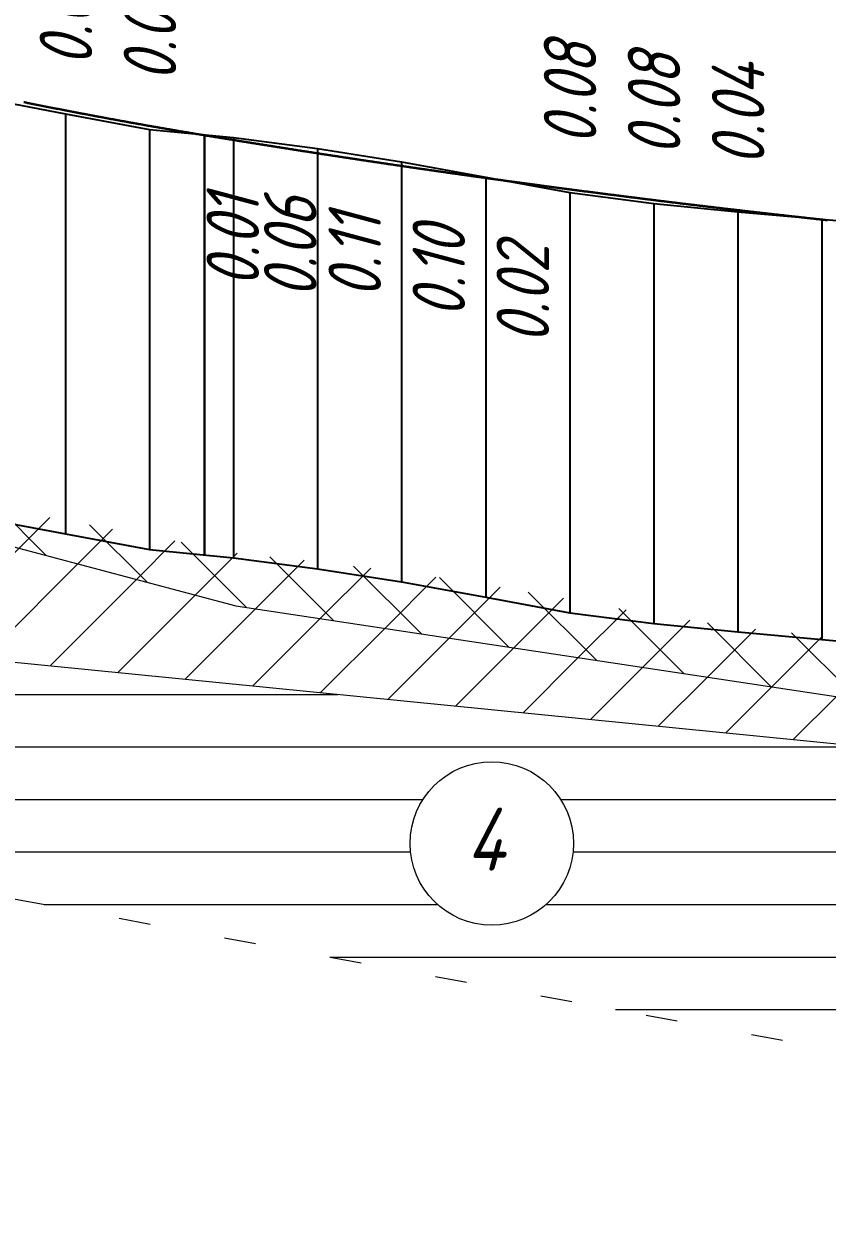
# Model space of a CAD drawing. Extents: x 2172 to 5772, y -842 to -248.
# Drawn here: x 5206.6 to 5244.9, y -465.8 to -409.2 of the extents above; entities that cross this region are included whole.
import ezdxf

# ---------------------------------------------------------------- set-up
doc = ezdxf.new("R2010")
doc.units = 0
doc.header["$MEASUREMENT"] = 0
doc.linetypes.add('CONTI', pattern=[0])
doc.linetypes.add('STROT', pattern=[1.7, 0.5, -1.2])
doc.layers.add('геология', color=7, linetype='CONTINUOUS', lineweight=20)
doc.layers.add('КРАСНЫЙ_ПРОФИЛЬ', color=1, linetype='CONTINUOUS', lineweight=30)
doc.layers.add('РАБОЧИЕ_ОТМЕТКИ', color=1, linetype='CONTINUOUS')
doc.layers.add('ЧЕРНЫЙ_ПРОФИЛЬ', color=7, linetype='CONTINUOUS')
doc.styles.add('ГОСТ', font='gost.TTF', dxfattribs={"oblique": 15, "height": 1})

msp = doc.modelspace()

# ---------------------------------------------------------------- hatches: boundary and pattern name
at = {"layer": 'геология', "linetype": 'Continuous'}
h = msp.add_hatch(dxfattribs=at)
h.set_pattern_fill('ANSI37', color=1, scale=20, style=0)
h.set_pattern_definition([(45, (2171.596, -898.5895), (-1.767767, 1.767767), []), (135, (2171.596, -898.5895), (-1.767767, -1.767767), [])])
edge = h.paths.add_edge_path()
edge.add_line((5058.397, -409.789), (5040.596, -408.31))
edge.add_line((5040.596, -408.31), (5036.596, -408.29))
edge.add_line((5036.596, -408.29), (5032.596, -408.13))
edge.add_line((5032.596, -408.13), (5028.596, -407.8))
edge.add_line((5028.596, -407.8), (5024.596, -407.55))
edge.add_line((5024.596, -407.55), (5020.596, -407.35))
edge.add_line((5020.596, -407.35), (5016.596, -407.16))
edge.add_line((5016.596, -407.16), (5012.596, -406.98))
edge.add_line((5012.596, -406.98), (5010.635, -406.999))
edge.add_line((5010.635, -406.999), (5010.635, -419.009))
edge.add_line((5010.635, -419.009), (5057.492, -411.971))
edge.add_arc((5061.369, -412.3), 3.89, 139.8176, 175.1544, ccw=False)
edge = h.paths.add_edge_path()
edge.add_line((5068.178, -404.573), (5064.596, -405.37))
edge.add_line((5064.596, -405.37), (5060.596, -406.22))
edge.add_line((5060.596, -406.22), (5056.596, -406.97))
edge.add_line((5056.596, -406.97), (5052.596, -407.65))
edge.add_line((5052.596, -407.65), (5048.596, -407.98))
edge.add_line((5048.596, -407.98), (5044.596, -408.14))
edge.add_line((5044.596, -408.14), (5040.596, -408.31))
edge.add_line((5040.596, -408.31), (5058.397, -409.789))
edge.add_arc((5061.369, -412.3), 3.89, 30.6771, 139.8176, ccw=False)
edge.add_line((5064.715, -410.315), (5067.164, -410.518))
edge.add_line((5067.164, -410.518), (5068.178, -410.366))
edge.add_line((5068.178, -410.366), (5068.178, -404.573))
edge = h.paths.add_edge_path()
edge.add_line((5096.596, -404.172), (5096.596, -404.13))
edge.add_line((5096.596, -404.13), (5092.596, -403.4))
edge.add_line((5092.596, -403.4), (5088.596, -402.99))
edge.add_line((5088.596, -402.99), (5084.596, -402.72))
edge.add_line((5084.596, -402.72), (5080.596, -402.76))
edge.add_line((5080.596, -402.76), (5076.596, -403.1))
edge.add_line((5076.596, -403.1), (5072.596, -403.7))
edge.add_line((5072.596, -403.7), (5069.178, -404.366))
edge.add_line((5069.178, -404.366), (5070.178, -404.366))
edge.add_line((5070.178, -404.366), (5070.178, -410.366))
edge.add_line((5070.178, -410.366), (5084.647, -410.034))
edge.add_line((5084.647, -410.034), (5096.838, -410.763))
edge.add_arc((5098.78, -407.392), 3.89, 180, 240.0455, ccw=False)
edge.add_arc((5098.78, -407.392), 3.89, 124.1536, 180, ccw=False)
edge = h.paths.add_edge_path()
edge.add_line((5120.596, -408.88), (5116.596, -407.77))
edge.add_line((5116.596, -407.77), (5112.596, -406.93))
edge.add_line((5112.596, -406.93), (5108.596, -406.05))
edge.add_line((5108.596, -406.05), (5104.596, -405.14))
edge.add_line((5104.596, -405.14), (5101.693, -404.813))
edge.add_arc((5098.78, -407.392), 3.89, 0, 41.5226, ccw=False)
edge.add_arc((5098.78, -407.392), 3.89, 293.1131, 360, ccw=False)
edge.add_line((5100.307, -410.97), (5103.262, -411.147))
edge.add_line((5103.262, -411.147), (5128.303, -414.758))
edge.add_line((5128.303, -414.758), (5128.303, -411.758))
edge.add_line((5128.303, -411.758), (5129.303, -411.758))
edge.add_line((5129.303, -411.758), (5128.596, -411.49))
edge.add_line((5128.596, -411.49), (5124.596, -410.12))
edge.add_line((5124.596, -410.12), (5120.596, -408.88))
h.paths.add_polyline_path([(5156.596, -423.48), (5152.596, -421.8), (5148.596, -420), (5144.596, -418), (5140.596, -416.16), (5136.596, -414.49), (5132.596, -413.01), (5130.303, -412.138), (5130.303, -414.758), (5155.472, -426.353), (5189.091, -430.057), (5189.091, -428.057), (5190.091, -428.057), (5188.596, -427.68), (5184.596, -426.81), (5180.596, -426.48), (5176.596, -426), (5172.596, -425.51), (5168.596, -425.12), (5164.596, -424.59), (5160.596, -424.09)])
h.paths.add_polyline_path([(5224.596, -435.25), (5220.596, -434.77), (5216.596, -434.35), (5212.596, -433.54), (5208.596, -432.81), (5204.596, -432.03), (5200.596, -430.64), (5196.596, -429.68), (5192.596, -428.69), (5191.091, -428.309), (5191.091, -430.057), (5216.701, -436.875), (5250.3, -441.943), (5250.3, -438.846), (5248.596, -438.68), (5244.596, -438.3), (5240.596, -437.89), (5236.596, -437.31), (5232.596, -436.56), (5228.596, -435.87)])
h.paths.add_polyline_path([(5280.596, -442.87), (5276.596, -441.78), (5272.596, -441.57), (5268.596, -440.66), (5264.596, -439.98), (5260.596, -439.68), (5256.596, -439.31), (5252.596, -439.07), (5252.3, -439.041), (5252.3, -441.943), (5266.285, -443.519), (5276.572, -445.311), (5292.596, -446.62), (5288.596, -445.37), (5284.596, -444.09)])
h.paths.add_polyline_path([(5310.157, -445.848), (5308.596, -445.95), (5304.596, -446.8), (5300.596, -447.32), (5296.596, -447.04), (5292.596, -446.62), (5276.572, -445.311), (5290.186, -449.892), (5310.157, -452.781)])
edge = h.paths.add_edge_path()
edge.add_line((5325.392, -447.905), (5324.596, -447.75))
edge.add_line((5324.596, -447.75), (5320.596, -446.92))
edge.add_line((5320.596, -446.92), (5316.596, -446.11))
edge.add_line((5316.596, -446.11), (5312.596, -445.69))
edge.add_line((5312.596, -445.69), (5311.157, -445.783))
edge.add_line((5311.157, -445.783), (5312.157, -445.783))
edge.add_line((5312.157, -445.783), (5312.157, -452.783))
edge.add_line((5312.157, -452.783), (5323.717, -453.945))
edge.add_arc((5326.776, -451.541), 3.89, 180, 218.167, ccw=False)
edge.add_arc((5326.776, -451.541), 3.89, 110.836, 180, ccw=False)
edge = h.paths.add_edge_path()
edge.add_line((5330.596, -448.925), (5329.427, -448.694))
edge.add_arc((5326.776, -451.541), 3.89, 0, 47.0387, ccw=False)
edge.add_arc((5326.776, -451.541), 3.89, 310.3551, 360, ccw=False)
edge.add_line((5329.295, -454.505), (5333.372, -454.915))
edge.add_line((5333.372, -454.915), (5349.904, -456.331))
edge.add_line((5349.904, -456.331), (5330.596, -448.925))
h.paths.add_polyline_path([(5370.481, -452.375), (5368.773, -452.51), (5364.596, -453.65), (5360.596, -453.58), (5356.596, -453.53), (5352.596, -453.34), (5348.596, -452.61), (5344.596, -451.87), (5340.596, -450.89), (5336.596, -450.02), (5332.596, -449.32), (5330.596, -448.925), (5349.904, -456.331), (5370.31, -457.032)])
h.paths.add_polyline_path([(5367.242, -456.013), (5368.242, -454.013), (5369.242, -456.013)], flags=16)
edge = h.paths.add_edge_path()
edge.add_line((5412.596, -454.68), (5408.596, -453.16))
edge.add_line((5408.596, -453.16), (5404.596, -451.97))
edge.add_line((5404.596, -451.97), (5400.596, -451.32))
edge.add_line((5400.596, -451.32), (5396.596, -451.09))
edge.add_line((5396.596, -451.09), (5392.532, -450.815))
edge.add_line((5392.532, -450.815), (5388.512, -451.168))
edge.add_line((5388.512, -451.168), (5384.596, -451.574))
edge.add_line((5384.596, -451.574), (5380.596, -451.879))
edge.add_line((5380.596, -451.879), (5376.575, -452.044))
edge.add_line((5376.575, -452.044), (5372.663, -452.206))
edge.add_line((5372.663, -452.206), (5371.254, -452.314))
edge.add_line((5371.254, -452.314), (5372.31, -453.032))
edge.add_line((5372.31, -453.032), (5372.31, -457.032))
edge.add_line((5372.31, -457.032), (5387.328, -459.422))
edge.add_line((5387.328, -459.422), (5402.013, -459.992))
edge.add_line((5402.013, -459.992), (5414.483, -460.809))
edge.add_arc((5415.2, -464.633), 3.89, 71.8843, 100.6205, ccw=False)
edge.add_line((5416.409, -460.935), (5430.596, -461.865))
edge.add_line((5430.596, -461.865), (5428.596, -460.72))
edge.add_line((5428.596, -460.72), (5424.596, -458.45))
edge.add_line((5424.596, -458.45), (5420.596, -457.17))
edge.add_line((5420.596, -457.17), (5416.596, -455.91))
edge.add_line((5416.596, -455.91), (5412.596, -454.68))
edge = h.paths.add_edge_path(flags=16)
edge.add_arc((5397.269, -455.3), 3.89, 0, 360)
h.paths.add_polyline_path([(5252.976, -446.173), (5261.501, -446.173), (5261.501, -441.67), (5252.976, -441.67)], flags=17)
h.paths.add_polyline_path([(5252.976, -442.477), (5261.501, -442.477), (5261.501, -437.974), (5252.976, -437.974)])
h.paths.add_polyline_path([(5312.833, -453.531), (5321.572, -453.531), (5321.572, -449.027), (5312.833, -449.027)], flags=17)
h.paths.add_polyline_path([(5357.949, -456.519), (5366.473, -456.519), (5366.473, -452.015), (5357.949, -452.015)], flags=16)
h.paths.add_polyline_path([(5394.624, -457.357), (5399.944, -457.357), (5399.944, -452.847), (5394.624, -452.847)], flags=0)
h.paths.add_polyline_path([(5372.986, -457.536), (5381.725, -457.536), (5381.725, -453.033), (5372.952, -453.087)], flags=17)
h = msp.add_hatch(dxfattribs=at)
h.set_pattern_fill('ANSI31', scale=20, angle=135, style=0)
h.set_pattern_definition([(180, (2171.596, -898.5895), (-4e-16, -2.5), [])])
h.paths.add_polyline_path([(5310.157, -452.781), (5290.186, -449.892), (5252.3, -443.943), (5252.3, -458.943), (5310.157, -465.783)])
h.paths.add_polyline_path([(5291.992, -455.936, -1), (5284.211, -455.936, -1)], flags=16)
h.paths.add_polyline_path([(5307.089, -461.92), (5309.089, -461.92), (5309.089, -463.92), (5307.089, -463.92)], flags=16)
h.paths.add_polyline_path([(5250.3, -443.943), (5191.091, -438.057), (5191.091, -448.057), (5250.3, -458.943)])
h.paths.add_polyline_path([(5224.996, -448.182, -1), (5232.777, -448.182, -1)], flags=16)
h.paths.add_polyline_path([(5189.091, -438.057), (5161.951, -432.05, -0.35106), (5164.991, -435.846, -1), (5157.21, -435.846, -0.404383), (5160.969, -431.958), (5160.974, -431.76), (5153.37, -430.057), (5130.303, -423.758), (5130.303, -431.758), (5189.091, -448.057)])
h.paths.add_polyline_path([(5182.283, -440.103, -1), (5174.502, -440.103, -1)], flags=16)
h.paths.add_polyline_path([(5128.303, -423.758), (5070.178, -412.366), (5070.178, -424.366), (5128.303, -431.758)])
h.paths.add_polyline_path([(5116.905, -425.321, -1), (5109.124, -425.321, -1)], flags=16)
h.paths.add_polyline_path([(5068.178, -412.366), (5065.245, -412.633, -0.837484), (5057.617, -413.327), (5034.426, -415.436), (5010.635, -419.009), (5010.635, -427.009), (5068.178, -424.366)])
h.paths.add_polyline_path([(5057.479, -420.301, -1), (5065.259, -420.301, -1)], flags=16)
h.paths.add_polyline_path([(5008.635, -419.009), (4950.7, -423.332), (4950.7, -432.332), (5008.635, -427.009)])
h.paths.add_polyline_path([(4983.026, -424.831, -1), (4990.807, -424.831, -1)], flags=16)
h.paths.add_polyline_path([(4948.7, -423.332), (4945.982, -422.949), (4890.944, -421.05), (4890.944, -430.05), (4948.7, -432.332)])
h.paths.add_polyline_path([(4945.865, -427.518, -1), (4938.084, -427.518, -1)], flags=16)
h.paths.add_polyline_path([(4858.676, -420.391, -0.414214), (4862.567, -416.5), (4862.653, -415.972), (4838.485, -411.304), (4830.991, -410.994), (4830.991, -427.994), (4881.27, -429.778, -0.349911), (4878.245, -425.985, -1), (4886.026, -425.985, -0.369942), (4882.73, -429.83), (4888.944, -430.05), (4888.944, -421.05), (4862.653, -415.972), (4862.567, -416.5, -0.414214), (4866.457, -420.391, -1)])
h.paths.add_polyline_path([(4828.991, -410.994), (4812.718, -410.53), (4792.986, -410.614), (4770.481, -409.911), (4770.481, -425.911), (4828.991, -427.994)])
h.paths.add_polyline_path([(4768.481, -409.911), (4736.596, -412.39), (4736.596, -422.515), (4768.481, -425.911)])
h.paths.add_polyline_path([(4748.756, -417.417, -1), (4740.975, -417.417, -1)], flags=16)
h.paths.add_polyline_path([(5297.795, -464.426), (5307.608, -464.426), (5307.608, -459.92), (5297.795, -459.92)], flags=25)
h.paths.add_polyline_path([(5286.115, -457.985), (5290.351, -457.985), (5290.351, -453.482), (5286.115, -453.482)], flags=8)
h.paths.add_polyline_path([(5252.976, -446.173), (5261.501, -446.173), (5261.501, -441.67), (5252.976, -441.67)], flags=9)
h.paths.add_polyline_path([(5252.976, -459.677), (5261.716, -459.677), (5261.716, -455.17), (5252.976, -455.17)], flags=25)
h.paths.add_polyline_path([(5226.901, -450.231), (5231.136, -450.231), (5231.136, -445.728), (5226.901, -445.728)], flags=8)
h.paths.add_polyline_path([(5191.766, -448.79), (5200.506, -448.79), (5200.506, -444.284), (5191.766, -444.284)], flags=25)
h.paths.add_polyline_path([(5176.407, -442.152), (5180.642, -442.152), (5180.642, -437.649), (5176.407, -437.649)], flags=8)
h.paths.add_polyline_path([(5130.979, -432.492), (5139.719, -432.492), (5139.719, -427.985), (5130.979, -427.985)], flags=24)
h.paths.add_polyline_path([(5125.827, -436.478), (5135.209, -436.478), (5135.209, -431.975), (5125.827, -431.975)], flags=9)
h.paths.add_polyline_path([(5111.029, -427.37), (5115.264, -427.37), (5115.264, -422.867), (5111.029, -422.867)], flags=8)
h.paths.add_polyline_path([(5070.854, -414.137), (5079.592, -414.137), (5079.592, -409.634), (5070.854, -409.634)], flags=9)
h.paths.add_polyline_path([(5070.853, -425.1), (5079.593, -425.1), (5079.593, -420.593), (5070.853, -420.593)], flags=25)
h.paths.add_polyline_path([(5059.383, -422.35), (5063.619, -422.35), (5063.619, -417.847), (5059.383, -417.847)], flags=8)
h.paths.add_polyline_path([(5011.311, -427.743), (5020.051, -427.743), (5020.051, -423.236), (5011.311, -423.236)], flags=9)
h.paths.add_polyline_path([(5011.311, -419.704), (5019.408, -419.704), (5019.408, -415.198), (5011.311, -415.198)], flags=24)
h.paths.add_polyline_path([(4984.931, -426.88), (4989.166, -426.88), (4989.166, -422.377), (4984.931, -422.377)], flags=8)
h.paths.add_polyline_path([(4951.375, -433.065), (4960.116, -433.065), (4960.116, -428.559), (4951.375, -428.559)], flags=9)
h.paths.add_polyline_path([(4951.376, -424.263), (4958.828, -424.263), (4958.828, -419.76), (4951.376, -419.76)], flags=24)
h.paths.add_polyline_path([(4939.988, -429.567), (4944.224, -429.567), (4944.224, -425.063), (4939.988, -425.063)], flags=8)
h.paths.add_polyline_path([(4891.62, -430.784), (4900.36, -430.784), (4900.36, -426.277), (4891.62, -426.277)], flags=25)
h.paths.add_polyline_path([(4831.666, -428.727), (4840.407, -428.727), (4840.407, -424.221), (4831.666, -424.221)], flags=25)
h.paths.add_polyline_path([(4771.157, -410.825), (4779.895, -410.825), (4779.895, -406.322), (4771.157, -406.322)], flags=9)
h.paths.add_polyline_path([(4771.156, -426.645), (4779.896, -426.645), (4779.896, -422.138), (4771.156, -422.138)], flags=25)
h.paths.add_polyline_path([(4742.88, -419.466), (4747.116, -419.466), (4747.116, -414.963), (4742.88, -414.963)], flags=8)
h = msp.add_hatch(dxfattribs=at)
h.set_pattern_fill('ANSI31', scale=20, style=0)
h.set_pattern_definition([(45, (2171.596, -898.5895), (-1.767767, 1.767767), [])])
h.paths.add_polyline_path([(4867.001, -412.939), (4862.381, -412.494), (4846.625, -411.641), (4838.485, -411.304), (4888.944, -421.05), (4888.944, -415.05), (4887.876, -414.947), (4887.876, -416.892), (4885.876, -416.892), (4885.876, -414.892), (4887.299, -414.892), (4873.217, -413.537, -0.502683)])
h.paths.add_polyline_path([(4912.581, -418.243), (4890.944, -415.05), (4890.944, -421.05), (4945.982, -422.949)])
h.paths.add_polyline_path([(5057.479, -412.3, -0.021146), (5057.492, -411.971), (5034.426, -415.436), (5057.617, -413.327, -0.066881)])
h.paths.add_polyline_path([(5068.178, -410.366), (5064.978, -410.847, -0.09598), (5065.259, -412.3, -0.021437), (5065.245, -412.633), (5068.178, -412.366)])
h.paths.add_polyline_path([(5113.36, -412.606), (5103.262, -411.147), (5100.307, -410.97, -0.23578), (5096.838, -410.763), (5084.647, -410.034), (5070.178, -410.366), (5070.178, -412.366), (5128.303, -423.758), (5128.303, -414.758), (5113.36, -412.606, -0.372857), (5116.695, -416.457, -1), (5108.914, -416.457, -0.456816)])
h.paths.add_polyline_path([(5125.235, -416.6), (5127.235, -416.6), (5127.235, -418.6), (5125.235, -418.6)], flags=16)
h.paths.add_polyline_path([(5189.091, -430.057), (5161.08, -426.971), (5160.974, -431.76), (5189.091, -438.057)])
h.paths.add_polyline_path([(5186.022, -432.899), (5188.022, -432.899), (5188.022, -434.899), (5186.022, -434.899)], flags=16)
h.paths.add_polyline_path([(5155.472, -426.353), (5130.303, -414.758), (5130.303, -423.758), (5153.37, -430.057), (5160.974, -431.76), (5161.08, -426.971)])
h.paths.add_polyline_path([(5216.701, -436.875), (5191.091, -430.057), (5191.091, -438.057), (5250.3, -443.943), (5250.3, -441.943)])
h.paths.add_polyline_path([(5276.572, -445.311), (5266.285, -443.519), (5252.3, -441.943), (5252.3, -443.943), (5290.186, -449.892)])
h.paths.add_polyline_path([(5176.729, -435.405), (5185.682, -435.405), (5185.682, -430.901), (5176.729, -430.901)], flags=25)
h.paths.add_polyline_path([(5130.979, -424.598), (5139.076, -424.598), (5139.076, -420.091), (5130.979, -420.091)], flags=25)
h.paths.add_polyline_path([(5191.766, -438.814), (5199.863, -438.814), (5199.863, -434.308), (5191.766, -434.308)], flags=25)
h.paths.add_polyline_path([(5252.976, -446.173), (5261.501, -446.173), (5261.501, -441.67), (5252.976, -441.67)], flags=9)

# ---------------------------------------------------------------- linework, layer by layer
at = {"layer": 'геология', "color": 7, "linetype": 'Continuous'}
for p, q in [((5191.091, -430.057), (5216.701, -436.875)), ((5216.701, -436.875), (5250.3, -441.943)), ((5191.091, -438.057), (5250.3, -443.943))]:
    msp.add_line(p, q, dxfattribs=at)
at = {"layer": 'геология', "color": 7, "linetype": 'STROT', "ltscale": 3}
msp.add_line((5191.091, -448.057), (5250.3, -458.943), dxfattribs=at)
at = {"layer": 'геология', "color": 7, "linetype": 'Continuous'}
msp.add_circle((5228.887, -448.182), 3.89, dxfattribs=at)
at = {"layer": 'КРАСНЫЙ_ПРОФИЛЬ'}
msp.add_line((5215.205, -414.472), (5215.205, -434.446), dxfattribs=at)
for points in [[(5206.608, -412.896), (5206.648, -412.904), (5206.688, -412.912), (5206.728, -412.92), (5206.768, -412.928), (5206.808, -412.936), (5206.848, -412.944), (5206.888, -412.952), (5206.928, -412.96), (5206.968, -412.968), (5207.008, -412.976), (5207.048, -412.984), (5207.087, -412.992), (5207.127, -413), (5207.167, -413.008), (5207.207, -413.016), (5207.247, -413.024), (5207.287, -413.032), (5207.327, -413.04), (5207.367, -413.048), (5207.407, -413.056), (5207.447, -413.064), (5207.487, -413.072), (5207.527, -413.08), (5207.567, -413.088), (5207.607, -413.096), (5207.647, -413.104), (5207.687, -413.112), (5207.727, -413.119), (5207.767, -413.127), (5207.807, -413.135), (5207.847, -413.143), (5207.887, -413.151), (5207.927, -413.159), (5207.967, -413.167), (5208.007, -413.174), (5208.047, -413.182), (5208.087, -413.19), (5208.127, -413.198), (5208.167, -413.206), (5208.207, -413.213), (5208.247, -413.221), (5208.287, -413.229), (5208.327, -413.237), (5208.367, -413.245), (5208.407, -413.252), (5208.447, -413.26), (5208.487, -413.268), (5208.527, -413.276), (5208.567, -413.283), (5208.596, -413.289), (5208.607, -413.291), (5208.647, -413.299), (5208.687, -413.307), (5208.727, -413.314), (5208.767, -413.322), (5208.807, -413.33), (5208.847, -413.337), (5208.887, -413.345), (5208.927, -413.353), (5208.967, -413.36), (5209.007, -413.368), (5209.047, -413.376), (5209.087, -413.383), (5209.127, -413.391), (5209.167, -413.399), (5209.207, -413.406), (5209.247, -413.414), (5209.287, -413.421), (5209.327, -413.429), (5209.367, -413.437), (5209.407, -413.444), (5209.447, -413.452), (5209.487, -413.459), (5209.527, -413.467), (5209.567, -413.475), (5209.607, -413.482), (5209.647, -413.49), (5209.687, -413.497), (5209.727, -413.505), (5209.767, -413.512), (5209.807, -413.52), (5209.847, -413.527), (5209.887, -413.535), (5209.927, -413.542), (5209.967, -413.55), (5210.007, -413.557), (5210.047, -413.565), (5210.086, -413.572), (5210.126, -413.58), (5210.166, -413.587), (5210.206, -413.595), (5210.246, -413.602), (5210.286, -413.61), (5210.326, -413.617), (5210.366, -413.624), (5210.406, -413.632), (5210.446, -413.639), (5210.486, -413.647), (5210.526, -413.654), (5210.566, -413.661), (5210.606, -413.669), (5210.646, -413.676), (5210.686, -413.684), (5210.726, -413.691), (5210.766, -413.698), (5210.806, -413.706), (5210.846, -413.713), (5210.886, -413.72), (5210.926, -413.728), (5210.966, -413.735), (5211.006, -413.742), (5211.046, -413.75), (5211.086, -413.757), (5211.126, -413.764), (5211.166, -413.771), (5211.206, -413.779), (5211.246, -413.786), (5211.286, -413.793), (5211.326, -413.801), (5211.366, -413.808), (5211.406, -413.815), (5211.446, -413.822), (5211.486, -413.829), (5211.526, -413.837), (5211.566, -413.844), (5211.606, -413.851), (5211.646, -413.858), (5211.686, -413.866), (5211.726, -413.873), (5211.766, -413.88), (5211.806, -413.887), (5211.846, -413.894), (5211.886, -413.901), (5211.926, -413.909), (5211.966, -413.916), (5212.006, -413.923), (5212.046, -413.93), (5212.086, -413.937), (5212.126, -413.944), (5212.166, -413.951), (5212.206, -413.958), (5212.246, -413.966), (5212.286, -413.973), (5212.326, -413.98), (5212.366, -413.987), (5212.406, -413.994), (5212.446, -414.001), (5212.486, -414.008), (5212.526, -414.015), (5212.566, -414.022), (5212.596, -414.027), (5212.606, -414.029), (5212.646, -414.036), (5212.686, -414.043), (5212.726, -414.05), (5212.766, -414.057), (5212.806, -414.064), (5212.846, -414.071), (5212.886, -414.078), (5212.926, -414.085), (5212.966, -414.092), (5213.006, -414.099), (5213.045, -414.106), (5213.085, -414.113), (5213.125, -414.12), (5213.165, -414.127), (5213.205, -414.134), (5213.245, -414.141), (5213.285, -414.148), (5213.325, -414.155), (5213.365, -414.162), (5213.405, -414.168), (5213.445, -414.175), (5213.485, -414.182), (5213.525, -414.189), (5213.565, -414.196), (5213.605, -414.203), (5213.645, -414.21), (5213.685, -414.217), (5213.725, -414.223), (5213.765, -414.23), (5213.805, -414.237), (5213.845, -414.244), (5213.885, -414.251), (5213.925, -414.258), (5213.965, -414.264), (5214.005, -414.271), (5214.045, -414.278), (5214.085, -414.285), (5214.125, -414.291), (5214.165, -414.298), (5214.205, -414.305), (5214.245, -414.312), (5214.285, -414.319), (5214.325, -414.325), (5214.365, -414.332), (5214.405, -414.339), (5214.445, -414.345), (5214.485, -414.352), (5214.525, -414.359), (5214.565, -414.366), (5214.605, -414.372), (5214.645, -414.379), (5214.685, -414.386), (5214.725, -414.392), (5214.765, -414.399), (5214.805, -414.406), (5214.845, -414.412), (5214.885, -414.419), (5214.925, -414.426), (5214.965, -414.432), (5215.005, -414.439), (5215.045, -414.445), (5215.085, -414.452), (5215.125, -414.459), (5215.165, -414.465), (5215.205, -414.472)], [(5215.205, -414.472), (5215.245, -414.478), (5215.285, -414.485), (5215.325, -414.492), (5215.365, -414.498), (5215.405, -414.505), (5215.445, -414.511), (5215.485, -414.518), (5215.525, -414.524), (5215.565, -414.531), (5215.605, -414.538), (5215.645, -414.544), (5215.685, -414.551), (5215.725, -414.557), (5215.765, -414.564), (5215.804, -414.57), (5215.844, -414.577), (5215.884, -414.583), (5215.924, -414.59), (5215.964, -414.596), (5216.004, -414.603), (5216.044, -414.609), (5216.084, -414.616), (5216.124, -414.622), (5216.164, -414.629), (5216.204, -414.635), (5216.244, -414.642), (5216.284, -414.648), (5216.324, -414.655), (5216.364, -414.661), (5216.404, -414.668), (5216.444, -414.674), (5216.484, -414.681), (5216.524, -414.687), (5216.564, -414.694), (5216.596, -414.699), (5216.604, -414.7), (5216.644, -414.707), (5216.684, -414.713), (5216.724, -414.72), (5216.764, -414.726), (5216.804, -414.733), (5216.844, -414.739), (5216.884, -414.746), (5216.924, -414.752), (5216.964, -414.759), (5217.004, -414.765), (5217.044, -414.771), (5217.084, -414.778), (5217.124, -414.784), (5217.164, -414.791), (5217.204, -414.797), (5217.244, -414.804), (5217.284, -414.81), (5217.324, -414.816), (5217.364, -414.823), (5217.404, -414.829), (5217.444, -414.836), (5217.484, -414.842), (5217.524, -414.849), (5217.564, -414.855), (5217.604, -414.861), (5217.644, -414.868), (5217.684, -414.874), (5217.724, -414.881), (5217.764, -414.887), (5217.804, -414.893), (5217.844, -414.9), (5217.884, -414.906), (5217.924, -414.912), (5217.964, -414.919), (5218.003, -414.925), (5218.043, -414.932), (5218.083, -414.938), (5218.123, -414.944), (5218.163, -414.951), (5218.203, -414.957), (5218.243, -414.963), (5218.283, -414.97), (5218.323, -414.976), (5218.363, -414.982), (5218.403, -414.989), (5218.443, -414.995), (5218.483, -415.001), (5218.523, -415.008), (5218.563, -415.014), (5218.603, -415.02), (5218.643, -415.027), (5218.683, -415.033), (5218.723, -415.039), (5218.763, -415.046), (5218.803, -415.052), (5218.843, -415.058), (5218.883, -415.065), (5218.923, -415.071), (5218.963, -415.077), (5219.003, -415.084), (5219.043, -415.09), (5219.083, -415.096), (5219.123, -415.102), (5219.163, -415.109), (5219.203, -415.115), (5219.243, -415.121), (5219.283, -415.127), (5219.323, -415.134), (5219.363, -415.14), (5219.403, -415.146), (5219.443, -415.153), (5219.483, -415.159), (5219.523, -415.165), (5219.563, -415.171), (5219.603, -415.178), (5219.643, -415.184), (5219.683, -415.19), (5219.723, -415.196), (5219.763, -415.203), (5219.803, -415.209), (5219.843, -415.215), (5219.883, -415.221), (5219.923, -415.227), (5219.963, -415.234), (5220.003, -415.24), (5220.043, -415.246), (5220.083, -415.252), (5220.123, -415.259), (5220.162, -415.265), (5220.202, -415.271), (5220.242, -415.277), (5220.282, -415.283), (5220.322, -415.29), (5220.362, -415.296), (5220.402, -415.302), (5220.442, -415.308), (5220.482, -415.314), (5220.522, -415.32), (5220.562, -415.327), (5220.596, -415.332), (5220.602, -415.333), (5220.642, -415.339), (5220.682, -415.345), (5220.722, -415.351), (5220.762, -415.357), (5220.802, -415.364), (5220.842, -415.37), (5220.882, -415.376), (5220.922, -415.382), (5220.962, -415.388), (5221.002, -415.394), (5221.042, -415.4), (5221.082, -415.407), (5221.122, -415.413), (5221.162, -415.419), (5221.202, -415.425), (5221.242, -415.431), (5221.282, -415.437), (5221.322, -415.443), (5221.362, -415.449), (5221.402, -415.456), (5221.442, -415.462), (5221.482, -415.468), (5221.522, -415.474), (5221.562, -415.48), (5221.602, -415.486), (5221.642, -415.492), (5221.682, -415.498), (5221.722, -415.504), (5221.762, -415.51), (5221.802, -415.517), (5221.842, -415.523), (5221.882, -415.529), (5221.922, -415.535), (5221.962, -415.541), (5222.002, -415.547), (5222.042, -415.553), (5222.082, -415.559), (5222.122, -415.565), (5222.162, -415.571), (5222.202, -415.577), (5222.242, -415.583), (5222.282, -415.589), (5222.322, -415.595), (5222.361, -415.601), (5222.401, -415.607), (5222.441, -415.613), (5222.481, -415.619), (5222.521, -415.625), (5222.561, -415.632), (5222.601, -415.638), (5222.641, -415.644), (5222.681, -415.65), (5222.721, -415.656), (5222.761, -415.662), (5222.801, -415.668), (5222.841, -415.674), (5222.881, -415.68), (5222.921, -415.686), (5222.961, -415.692), (5223.001, -415.698), (5223.041, -415.704), (5223.081, -415.71), (5223.121, -415.716), (5223.161, -415.721), (5223.201, -415.727), (5223.241, -415.733), (5223.281, -415.739), (5223.321, -415.745), (5223.361, -415.751), (5223.401, -415.757), (5223.441, -415.763), (5223.481, -415.769), (5223.521, -415.775), (5223.561, -415.781), (5223.601, -415.787), (5223.641, -415.793), (5223.681, -415.799), (5223.721, -415.805), (5223.761, -415.811), (5223.801, -415.817), (5223.841, -415.823), (5223.881, -415.829), (5223.921, -415.834), (5223.961, -415.84), (5224.001, -415.846), (5224.041, -415.852), (5224.081, -415.858), (5224.121, -415.864), (5224.161, -415.87), (5224.201, -415.876), (5224.241, -415.882), (5224.281, -415.888), (5224.321, -415.893), (5224.361, -415.899), (5224.401, -415.905), (5224.441, -415.911), (5224.481, -415.917), (5224.52, -415.923), (5224.56, -415.929), (5224.596, -415.934), (5224.6, -415.935), (5224.64, -415.94), (5224.68, -415.946), (5224.72, -415.952), (5224.76, -415.958), (5224.8, -415.964), (5224.84, -415.97), (5224.88, -415.976), (5224.92, -415.981), (5224.96, -415.987), (5225, -415.993), (5225.04, -415.999), (5225.08, -416.005), (5225.12, -416.011), (5225.16, -416.016), (5225.2, -416.022), (5225.24, -416.028), (5225.28, -416.034), (5225.32, -416.04), (5225.36, -416.046), (5225.4, -416.051), (5225.44, -416.057), (5225.48, -416.063), (5225.52, -416.069), (5225.56, -416.074), (5225.6, -416.08), (5225.64, -416.086), (5225.68, -416.092), (5225.72, -416.098), (5225.76, -416.103), (5225.8, -416.109), (5225.84, -416.115), (5225.88, -416.121), (5225.92, -416.126), (5225.96, -416.132), (5226, -416.138), (5226.04, -416.144), (5226.08, -416.15), (5226.12, -416.155), (5226.16, -416.161), (5226.2, -416.167), (5226.24, -416.173), (5226.28, -416.178), (5226.32, -416.184), (5226.36, -416.19), (5226.4, -416.195), (5226.44, -416.201), (5226.48, -416.207), (5226.52, -416.213), (5226.56, -416.218), (5226.6, -416.224), (5226.64, -416.23), (5226.68, -416.235), (5226.719, -416.241), (5226.759, -416.247), (5226.799, -416.253), (5226.839, -416.258), (5226.879, -416.264), (5226.919, -416.27), (5226.959, -416.275), (5226.999, -416.281), (5227.039, -416.287), (5227.079, -416.292), (5227.119, -416.298), (5227.159, -416.304), (5227.199, -416.309), (5227.239, -416.315), (5227.279, -416.321), (5227.319, -416.326), (5227.359, -416.332), (5227.399, -416.338), (5227.439, -416.343), (5227.479, -416.349), (5227.519, -416.355), (5227.559, -416.36), (5227.599, -416.366), (5227.639, -416.372), (5227.679, -416.377), (5227.719, -416.383), (5227.759, -416.388), (5227.799, -416.394), (5227.839, -416.4), (5227.879, -416.405), (5227.919, -416.411), (5227.959, -416.416), (5227.999, -416.422), (5228.039, -416.428), (5228.079, -416.433), (5228.119, -416.439), (5228.159, -416.444), (5228.199, -416.45), (5228.239, -416.456), (5228.279, -416.461), (5228.319, -416.467), (5228.359, -416.472), (5228.399, -416.478), (5228.439, -416.484), (5228.479, -416.489), (5228.519, -416.495), (5228.559, -416.5), (5228.596, -416.505), (5228.599, -416.506), (5228.639, -416.511), (5228.679, -416.517), (5228.719, -416.522), (5228.759, -416.528), (5228.799, -416.534), (5228.839, -416.539), (5228.879, -416.545), (5228.918, -416.55), (5228.958, -416.556), (5228.998, -416.561), (5229.038, -416.567), (5229.078, -416.572), (5229.118, -416.578), (5229.158, -416.583), (5229.198, -416.589), (5229.238, -416.594), (5229.278, -416.6), (5229.318, -416.605), (5229.358, -416.611), (5229.398, -416.616), (5229.438, -416.622), (5229.478, -416.627), (5229.518, -416.633), (5229.558, -416.638), (5229.598, -416.644), (5229.638, -416.649), (5229.678, -416.655), (5229.718, -416.66), (5229.758, -416.666), (5229.798, -416.671), (5229.838, -416.677), (5229.878, -416.682), (5229.918, -416.688), (5229.958, -416.693), (5229.998, -416.699), (5230.038, -416.704), (5230.078, -416.709), (5230.118, -416.715), (5230.158, -416.72), (5230.198, -416.726), (5230.238, -416.731), (5230.278, -416.737), (5230.318, -416.742), (5230.358, -416.747), (5230.398, -416.753), (5230.438, -416.758), (5230.478, -416.764), (5230.518, -416.769), (5230.558, -416.775), (5230.598, -416.78), (5230.638, -416.785), (5230.678, -416.791), (5230.718, -416.796), (5230.758, -416.802), (5230.798, -416.807), (5230.838, -416.812), (5230.878, -416.818), (5230.918, -416.823), (5230.958, -416.829), (5230.998, -416.834), (5231.038, -416.839), (5231.077, -416.845), (5231.117, -416.85), (5231.157, -416.855), (5231.197, -416.861), (5231.237, -416.866), (5231.277, -416.871), (5231.317, -416.877), (5231.357, -416.882), (5231.397, -416.887), (5231.437, -416.893), (5231.477, -416.898), (5231.517, -416.904), (5231.557, -416.909), (5231.597, -416.914), (5231.637, -416.92), (5231.677, -416.925), (5231.717, -416.93), (5231.757, -416.935), (5231.797, -416.941), (5231.837, -416.946), (5231.877, -416.951), (5231.917, -416.957), (5231.957, -416.962), (5231.997, -416.967), (5232.037, -416.973), (5232.077, -416.978), (5232.117, -416.983), (5232.157, -416.988), (5232.197, -416.994), (5232.237, -416.999), (5232.277, -417.004), (5232.317, -417.01), (5232.357, -417.015), (5232.397, -417.02), (5232.437, -417.025), (5232.477, -417.031), (5232.517, -417.036), (5232.557, -417.041), (5232.596, -417.046), (5232.597, -417.046), (5232.637, -417.052), (5232.677, -417.057), (5232.717, -417.062), (5232.757, -417.067), (5232.797, -417.073), (5232.837, -417.078), (5232.877, -417.083), (5232.917, -417.088), (5232.957, -417.094), (5232.997, -417.099), (5233.037, -417.104), (5233.077, -417.109), (5233.117, -417.114), (5233.157, -417.12), (5233.197, -417.125), (5233.237, -417.13), (5233.276, -417.135), (5233.316, -417.141), (5233.356, -417.146), (5233.396, -417.151), (5233.436, -417.156), (5233.476, -417.161), (5233.516, -417.166), (5233.556, -417.172), (5233.596, -417.177), (5233.636, -417.182), (5233.676, -417.187), (5233.716, -417.192), (5233.756, -417.198), (5233.796, -417.203), (5233.836, -417.208), (5233.876, -417.213), (5233.916, -417.218), (5233.956, -417.223), (5233.996, -417.228), (5234.036, -417.234), (5234.076, -417.239), (5234.116, -417.244), (5234.156, -417.249), (5234.196, -417.254), (5234.236, -417.259), (5234.276, -417.264), (5234.316, -417.27), (5234.356, -417.275), (5234.396, -417.28), (5234.436, -417.285), (5234.476, -417.29), (5234.516, -417.295), (5234.556, -417.3), (5234.596, -417.305), (5234.636, -417.31), (5234.676, -417.315), (5234.716, -417.321), (5234.756, -417.326), (5234.796, -417.331), (5234.836, -417.336), (5234.876, -417.341), (5234.916, -417.346), (5234.956, -417.351), (5234.996, -417.356), (5235.036, -417.361), (5235.076, -417.366), (5235.116, -417.371), (5235.156, -417.376), (5235.196, -417.381), (5235.236, -417.387), (5235.276, -417.392), (5235.316, -417.397), (5235.356, -417.402), (5235.396, -417.407), (5235.435, -417.412), (5235.475, -417.417), (5235.515, -417.422), (5235.555, -417.427), (5235.595, -417.432), (5235.635, -417.437), (5235.675, -417.442), (5235.715, -417.447), (5235.755, -417.452), (5235.795, -417.457), (5235.835, -417.462), (5235.875, -417.467), (5235.915, -417.472), (5235.955, -417.477), (5235.995, -417.482), (5236.035, -417.487), (5236.075, -417.492), (5236.115, -417.497), (5236.155, -417.502), (5236.195, -417.507), (5236.235, -417.512), (5236.275, -417.517), (5236.315, -417.522), (5236.355, -417.527), (5236.395, -417.532), (5236.435, -417.537), (5236.475, -417.542), (5236.515, -417.547), (5236.555, -417.552), (5236.595, -417.556), (5236.596, -417.557), (5236.635, -417.561), (5236.675, -417.566), (5236.715, -417.571), (5236.755, -417.576), (5236.795, -417.581), (5236.835, -417.586), (5236.875, -417.591), (5236.915, -417.596), (5236.955, -417.601), (5236.995, -417.606), (5237.035, -417.611), (5237.075, -417.616), (5237.115, -417.621), (5237.155, -417.625), (5237.195, -417.63), (5237.235, -417.635), (5237.275, -417.64), (5237.315, -417.645), (5237.355, -417.65), (5237.395, -417.655), (5237.435, -417.66), (5237.475, -417.665), (5237.515, -417.669), (5237.555, -417.674), (5237.595, -417.679), (5237.634, -417.684), (5237.674, -417.689), (5237.714, -417.694), (5237.754, -417.699), (5237.794, -417.704), (5237.834, -417.708), (5237.874, -417.713), (5237.914, -417.718), (5237.954, -417.723), (5237.994, -417.728), (5238.034, -417.733), (5238.074, -417.737), (5238.114, -417.742), (5238.154, -417.747), (5238.194, -417.752), (5238.234, -417.757), (5238.274, -417.762), (5238.314, -417.766), (5238.354, -417.771), (5238.394, -417.776), (5238.434, -417.781), (5238.474, -417.786), (5238.514, -417.79), (5238.554, -417.795), (5238.594, -417.8), (5238.634, -417.805), (5238.674, -417.81), (5238.714, -417.814), (5238.754, -417.819), (5238.794, -417.824), (5238.834, -417.829), (5238.874, -417.834), (5238.914, -417.838), (5238.954, -417.843), (5238.994, -417.848), (5239.034, -417.853), (5239.074, -417.857), (5239.114, -417.862), (5239.154, -417.867), (5239.194, -417.872), (5239.234, -417.876), (5239.274, -417.881), (5239.314, -417.886), (5239.354, -417.891), (5239.394, -417.895), (5239.434, -417.9), (5239.474, -417.905), (5239.514, -417.909), (5239.554, -417.914), (5239.594, -417.919), (5239.634, -417.924), (5239.674, -417.928), (5239.714, -417.933), (5239.754, -417.938), (5239.794, -417.942), (5239.833, -417.947), (5239.873, -417.952), (5239.913, -417.957), (5239.953, -417.961), (5239.993, -417.966), (5240.033, -417.971), (5240.073, -417.975), (5240.113, -417.98), (5240.153, -417.985), (5240.193, -417.989), (5240.233, -417.994), (5240.273, -417.999), (5240.313, -418.003), (5240.353, -418.008), (5240.393, -418.013), (5240.433, -418.017), (5240.473, -418.022), (5240.513, -418.027), (5240.553, -418.031), (5240.593, -418.036), (5240.596, -418.036), (5240.633, -418.041), (5240.673, -418.045), (5240.713, -418.05), (5240.753, -418.054), (5240.793, -418.059), (5240.833, -418.064), (5240.873, -418.068), (5240.913, -418.073), (5240.953, -418.078), (5240.993, -418.082), (5241.033, -418.087), (5241.073, -418.091), (5241.113, -418.096), (5241.153, -418.101), (5241.193, -418.105), (5241.233, -418.11), (5241.273, -418.114), (5241.313, -418.119), (5241.353, -418.124), (5241.393, -418.128), (5241.433, -418.133), (5241.473, -418.137), (5241.513, -418.142), (5241.553, -418.146), (5241.593, -418.151), (5241.633, -418.156), (5241.673, -418.16), (5241.713, -418.165), (5241.753, -418.169), (5241.793, -418.174), (5241.833, -418.178), (5241.873, -418.183), (5241.913, -418.187), (5241.953, -418.192), (5241.992, -418.197), (5242.032, -418.201), (5242.072, -418.206), (5242.112, -418.21), (5242.152, -418.215), (5242.192, -418.219), (5242.232, -418.224), (5242.272, -418.228), (5242.312, -418.233), (5242.352, -418.237), (5242.392, -418.242), (5242.432, -418.246), (5242.472, -418.251), (5242.512, -418.255), (5242.552, -418.26), (5242.592, -418.264), (5242.632, -418.269), (5242.672, -418.273), (5242.712, -418.278), (5242.752, -418.282), (5242.792, -418.287), (5242.832, -418.291), (5242.872, -418.296), (5242.912, -418.3), (5242.952, -418.304), (5242.992, -418.309), (5243.032, -418.313), (5243.072, -418.318), (5243.112, -418.322), (5243.152, -418.327), (5243.192, -418.331), (5243.232, -418.336), (5243.272, -418.34), (5243.312, -418.344), (5243.352, -418.349), (5243.392, -418.353), (5243.432, -418.358), (5243.472, -418.362), (5243.512, -418.367), (5243.552, -418.371), (5243.592, -418.375), (5243.632, -418.38), (5243.672, -418.384), (5243.712, -418.389), (5243.752, -418.393), (5243.792, -418.397), (5243.832, -418.402), (5243.872, -418.406), (5243.912, -418.411), (5243.952, -418.415), (5243.992, -418.419), (5244.032, -418.424), (5244.072, -418.428), (5244.112, -418.433), (5244.152, -418.437), (5244.191, -418.441), (5244.231, -418.446), (5244.271, -418.45), (5244.311, -418.454), (5244.351, -418.459), (5244.391, -418.463), (5244.431, -418.467), (5244.471, -418.472), (5244.511, -418.476), (5244.551, -418.48), (5244.591, -418.485), (5244.596, -418.485), (5244.631, -418.489), (5244.671, -418.493), (5244.711, -418.498), (5244.751, -418.502), (5244.791, -418.506), (5244.831, -418.511), (5244.871, -418.515)]]:
    msp.add_lwpolyline(points, dxfattribs=at)
at = {"layer": 'ЧЕРНЫЙ_ПРОФИЛЬ'}
for p, q in [((5204.596, -412.694), (5208.596, -413.447)), ((5208.596, -413.447), (5208.596, -433.447)), ((5208.596, -413.447), (5212.596, -414.19)), ((5212.596, -414.19), (5212.596, -434.19)), ((5212.596, -414.19), (5216.596, -414.583)), ((5216.596, -414.583), (5216.596, -434.583)), ((5216.596, -414.583), (5220.596, -415.107)), ((5220.596, -415.107), (5220.596, -435.107)), ((5220.596, -415.107), (5224.596, -415.735)), ((5224.596, -415.735), (5224.596, -435.735)), ((5224.596, -415.735), (5228.596, -416.461)), ((5228.596, -416.461), (5228.596, -436.461)), ((5228.596, -416.461), (5232.596, -417.204)), ((5232.596, -417.204), (5232.596, -437.204)), ((5232.596, -417.204), (5236.596, -417.717)), ((5236.596, -417.717), (5236.596, -437.717)), ((5236.596, -417.717), (5240.596, -418.115)), ((5240.596, -418.115), (5240.596, -438.115)), ((5240.596, -418.115), (5244.596, -418.466)), ((5244.596, -418.466), (5244.596, -438.466)), ((5244.596, -418.466), (5248.596, -418.841)), ((5204.596, -432.694), (5208.596, -433.447)), ((5208.596, -433.447), (5212.596, -434.19)), ((5212.596, -434.19), (5216.596, -434.583)), ((5216.596, -434.583), (5220.596, -435.107)), ((5220.596, -435.107), (5224.596, -435.735)), ((5224.596, -435.735), (5228.596, -436.461)), ((5228.596, -436.461), (5232.596, -437.204)), ((5232.596, -437.204), (5236.596, -437.717)), ((5236.596, -437.717), (5240.596, -438.115)), ((5240.596, -438.115), (5244.596, -438.466)), ((5244.596, -438.466), (5248.596, -438.841))]:
    msp.add_line(p, q, dxfattribs=at)

# ---------------------------------------------------------------- texts
at = {"layer": 'геология', "color": 7, "linetype": 'CONTI', "style": 'ГОСТ', "oblique": 15}
msp.add_text('4', height=3, dxfattribs=at).set_placement((5227.651, -449.481))
at = {"layer": 'РАБОЧИЕ_ОТМЕТКИ', "style": 'ГОСТ', "oblique": 15}
for s, p in [('0.08', (5209.862, -411.192)), ('0.08', (5213.862, -411.931)), ('0.08', (5233.862, -414.95)), ('0.08', (5237.862, -415.46)), ('0.04', (5241.862, -415.94)), ('0.01', (5217.806, -421.714)), ('0.06', (5220.541, -422.235)), ('0.11', (5223.612, -422.235)), ('0.10', (5227.612, -423.171)), ('0.02', (5231.612, -424.409))]:
    msp.add_text(s, height=2.5, rotation=90, dxfattribs=at).set_placement(p)

doc.saveas('drawing.dxf')
